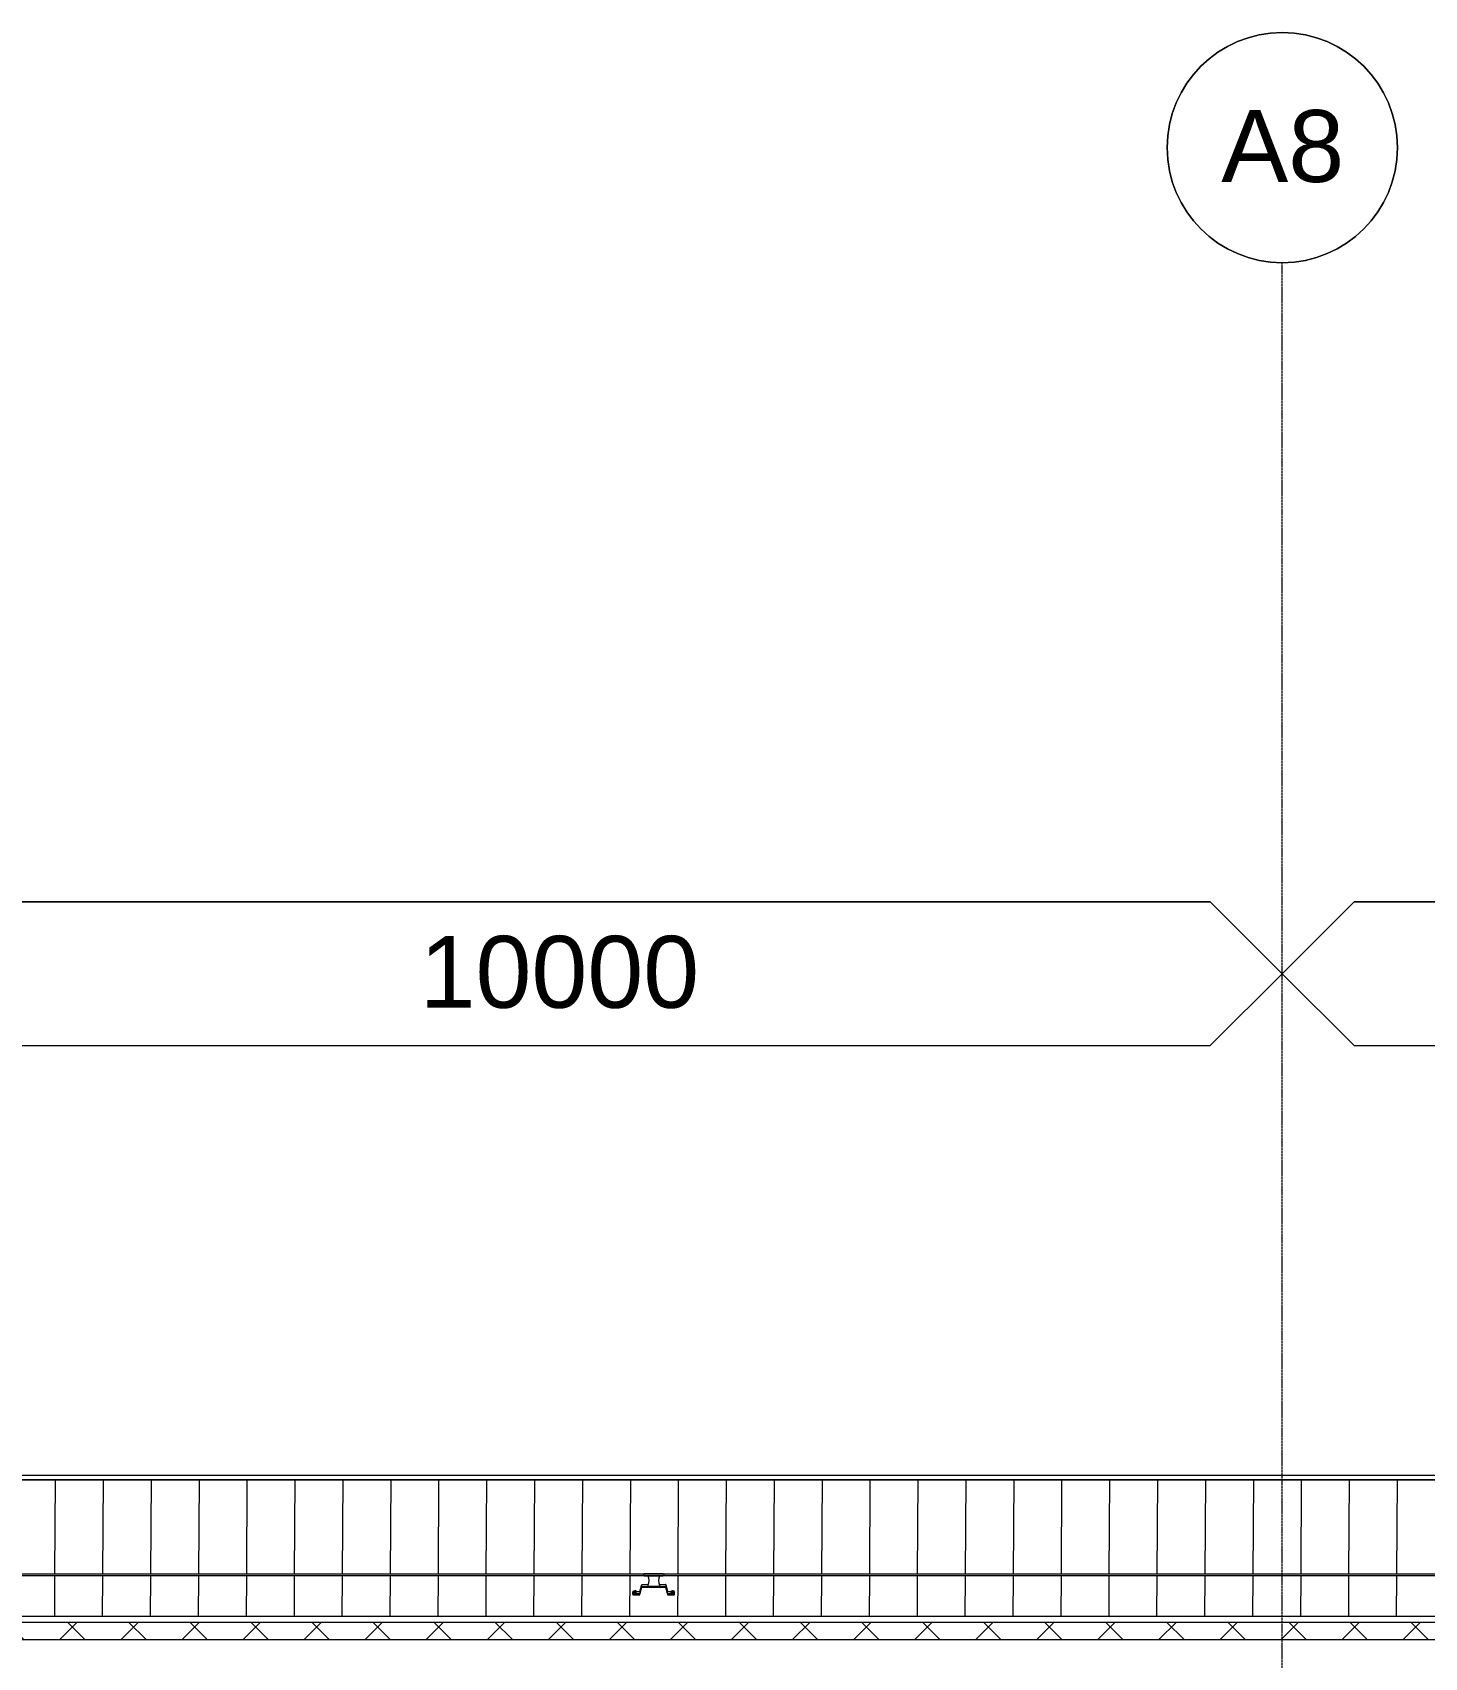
# Model space of a CAD drawing. Header units: millimetres. Extents: x 900982 to 1200730, y -305 to 27743.
# Drawn here: x 942040 to 951712, y 16446 to 27743 of the extents above; entities that cross this region are included whole.
import ezdxf

# ---------------------------------------------------------------- set-up
doc = ezdxf.new("R2010")
doc.units = ezdxf.units.MM
doc.linetypes.add('Grid Line', pattern=[21, 12, -3, 3, -3])
for name, color, linetype, lineweight in [('A-ANNO-NOTE', 131, 'Continuous', 5), ('A-DETL-GENF', 92, 'Continuous', 5), ('A-ROOF', 132, 'Continuous', 5), ('A-ROOF-PATT', 132, 'Continuous', 15), ('Q-SPCQ', 91, 'Continuous', 5), ('S-GRID', 1, 'Continuous', 5), ('S-GRID-IDEN', 1, 'Continuous', 5)]:
    doc.layers.add(name, color=color, linetype=linetype, lineweight=lineweight)
doc.styles.add('Arial', font='arial.ttf', dxfattribs={"height": 500})

# ---------------------------------------------------------------- blocks, each defined once
blk = doc.blocks.new('Static Line_Sayfa_Metal Deck_Pan Mount - Up to 15 _ pitch - Max 2 Users-1845519-SECTION - GRIDS 2A')
at = {"layer": 'Q-SPCQ'}
for p, q in [((1010152, 17025), (917358, 17025)), ((917358, 17017), (1010152, 17017)), ((946260, 16906), (946273, 16954)), ((946273, 16950), (946273, 16946)), ((946274, 16955), (946318, 16955)), ((946291, 17027), (946286, 17026)), ((946286, 17016), (946291, 17015)), ((946420, 17027), (946293, 17027)), ((946293, 17014), (946420, 17014)), ((946316, 17015), (946316, 17016)), ((946316, 17013), (946316, 17015)), ((946396, 17015), (946316, 17015)), ((946316, 17014), (946316, 17013)), ((946316, 16950), (946316, 16952)), ((946316, 16952), (946316, 16952)), ((946316, 16952), (946316, 16950)), ((946395, 16955), (946439, 16955)), ((946396, 17016), (946396, 17015)), ((946396, 17015), (946396, 17013)), ((946396, 17013), (946396, 17014)), ((946396, 16950), (946396, 16952)), ((946396, 16952), (946396, 16952)), ((946396, 16952), (946396, 16950)), ((946426, 17026), (946422, 17027)), ((946422, 17015), (946426, 17016)), ((946440, 16946), (946439, 16950)), ((946440, 16954), (946453, 16906)), ((946211, 16889), (946211, 16904)), ((946211, 16889), (946211, 16887)), ((946211, 16886), (946211, 16889)), ((946261, 16886), (946211, 16886)), ((946211, 16886), (946211, 16883)), ((946211, 16883), (946261, 16883)), ((946217, 16905), (946217, 16904)), ((946217, 16901), (946217, 16900)), ((946222, 16898), (946217, 16897)), ((946217, 16894), (946217, 16893)), ((946217, 16890), (946217, 16889)), ((946259, 16888), (946221, 16888)), ((946221, 16886), (946261, 16886)), ((946226, 16902), (946222, 16902)), ((946222, 16902), (946222, 16902)), ((946222, 16902), (946226, 16901)), ((946222, 16902), (946222, 16897)), ((946222, 16902), (946222, 16898)), ((946222, 16897), (946226, 16897)), ((946226, 16896), (946222, 16896)), ((946226, 16905), (946232, 16905)), ((946226, 16901), (946231, 16902)), ((946231, 16902), (946226, 16902)), ((946226, 16902), (946226, 16898)), ((946226, 16897), (946226, 16901)), ((946226, 16897), (946231, 16897)), ((946231, 16896), (946226, 16896)), ((946231, 16902), (946231, 16902)), ((946231, 16902), (946231, 16898)), ((946231, 16902), (946231, 16897)), ((946236, 16897), (946231, 16898)), ((946234, 16905), (946259, 16905)), ((946235, 16904), (946235, 16905)), ((946235, 16900), (946235, 16901)), ((946235, 16893), (946235, 16894)), ((946235, 16889), (946235, 16890)), ((946272, 16937), (946260, 16888)), ((946261, 16886), (946274, 16935)), ((946261, 16883), (946261, 16886)), ((946439, 16938), (946273, 16938)), ((946275, 16936), (946438, 16936)), ((946316, 16943), (946396, 16943)), ((946439, 16935), (946451, 16886)), ((946453, 16888), (946440, 16937)), ((946451, 16886), (946451, 16883)), ((946501, 16886), (946451, 16886)), ((946451, 16883), (946501, 16883)), ((946452, 16886), (946491, 16886)), ((946454, 16905), (946479, 16905)), ((946491, 16888), (946454, 16888)), ((946477, 16905), (946477, 16904)), ((946477, 16901), (946477, 16900)), ((946482, 16898), (946477, 16897)), ((946477, 16894), (946477, 16893)), ((946477, 16890), (946477, 16889)), ((946480, 16905), (946486, 16905)), ((946486, 16902), (946482, 16902)), ((946482, 16902), (946482, 16902)), ((946482, 16902), (946486, 16901)), ((946482, 16902), (946482, 16897)), ((946482, 16902), (946482, 16898)), ((946486, 16897), (946482, 16897)), ((946486, 16901), (946491, 16902)), ((946491, 16902), (946486, 16902)), ((946486, 16902), (946486, 16898)), ((946486, 16897), (946486, 16901)), ((946491, 16897), (946486, 16897)), ((946486, 16896), (946491, 16896)), ((946491, 16902), (946491, 16902)), ((946491, 16902), (946491, 16898)), ((946491, 16902), (946491, 16897)), ((946496, 16897), (946491, 16898)), ((946495, 16904), (946495, 16905)), ((946495, 16900), (946495, 16901)), ((946495, 16893), (946495, 16894)), ((946495, 16889), (946495, 16890)), ((946501, 16889), (946501, 16904)), ((946501, 16903), (946501, 16900)), ((946501, 16886), (946501, 16889)), ((946501, 16883), (946501, 16886))]:
    blk.add_line(p, q, dxfattribs=at)
at = {"layer": 'Q-SPCQ', "flags": 128}
for points in [[(946291, 17027), (946291, 17027), (946291, 17027), (946292, 17027), (946292, 17027), (946293, 17027), (946293, 17027)], [(946293, 17014), (946293, 17014), (946292, 17014), (946292, 17015), (946291, 17015), (946291, 17015), (946291, 17015)], [(946420, 17027), (946420, 17027), (946421, 17027), (946421, 17027), (946421, 17027), (946422, 17027), (946422, 17027)], [(946422, 17015), (946422, 17015), (946421, 17015), (946421, 17015), (946420, 17014), (946420, 17014), (946420, 17014)], [(946217, 16905), (946218, 16907), (946218, 16908), (946219, 16908), (946220, 16909), (946220, 16909), (946220, 16909), (946220, 16909), (946221, 16909), (946221, 16909), (946221, 16909), (946221, 16909), (946221, 16909), (946221, 16909), (946222, 16909), (946222, 16909), (946222, 16909), (946222, 16909), (946222, 16909), (946222, 16909), (946223, 16910), (946223, 16910), (946223, 16910), (946223, 16910), (946223, 16910), (946223, 16910), (946224, 16910), (946224, 16910), (946224, 16910), (946224, 16910), (946224, 16910), (946225, 16910), (946225, 16910), (946225, 16910), (946225, 16910), (946225, 16910), (946226, 16910), (946226, 16910), (946226, 16910), (946226, 16910), (946226, 16910)], [(946217, 16901), (946218, 16903), (946218, 16904), (946219, 16905), (946220, 16905), (946220, 16905), (946220, 16905), (946220, 16905), (946221, 16905), (946221, 16905), (946221, 16905), (946221, 16905), (946221, 16905), (946221, 16905), (946222, 16905), (946222, 16905), (946222, 16905), (946222, 16905), (946222, 16905), (946222, 16906), (946223, 16906), (946223, 16906), (946223, 16906), (946223, 16906), (946223, 16906), (946223, 16906), (946224, 16906), (946224, 16906), (946224, 16906), (946224, 16906), (946224, 16906), (946225, 16906), (946225, 16906), (946225, 16906), (946225, 16906), (946225, 16906), (946226, 16906), (946226, 16906), (946226, 16906), (946226, 16906), (946226, 16906)], [(946217, 16894), (946218, 16896), (946218, 16897), (946219, 16898), (946220, 16898), (946220, 16898), (946220, 16898), (946220, 16898), (946221, 16898), (946221, 16898), (946221, 16898), (946221, 16898), (946221, 16898), (946221, 16898), (946222, 16898), (946222, 16898), (946222, 16898), (946222, 16898), (946222, 16899), (946222, 16899), (946223, 16899), (946223, 16899), (946223, 16899), (946223, 16899), (946223, 16899), (946223, 16899), (946224, 16899), (946224, 16899), (946224, 16899), (946224, 16899), (946224, 16899), (946225, 16899), (946225, 16899), (946225, 16899), (946225, 16899), (946225, 16899), (946226, 16899), (946226, 16899), (946226, 16899), (946226, 16899), (946226, 16899)], [(946217, 16890), (946218, 16892), (946218, 16893), (946219, 16894), (946219, 16894), (946220, 16894), (946220, 16894), (946220, 16894), (946221, 16894), (946221, 16894), (946221, 16894), (946221, 16894), (946221, 16894), (946221, 16894), (946222, 16894), (946222, 16894), (946222, 16894), (946222, 16895), (946222, 16895), (946222, 16895), (946222, 16895), (946223, 16895), (946223, 16895), (946223, 16895), (946223, 16895), (946223, 16895), (946224, 16895), (946224, 16895), (946224, 16895), (946224, 16895), (946224, 16895), (946225, 16895), (946225, 16895), (946225, 16895), (946225, 16895), (946225, 16895), (946226, 16895), (946226, 16895), (946226, 16895), (946226, 16895), (946226, 16895)], [(946235, 16905), (946235, 16907), (946234, 16908), (946234, 16908), (946233, 16909), (946233, 16909), (946233, 16909), (946232, 16909), (946232, 16909), (946232, 16909), (946232, 16909), (946232, 16909), (946231, 16909), (946231, 16909), (946231, 16909), (946231, 16909), (946231, 16909), (946231, 16909), (946231, 16909), (946230, 16909), (946230, 16910), (946230, 16910), (946230, 16910), (946230, 16910), (946230, 16910), (946229, 16910), (946229, 16910), (946229, 16910), (946229, 16910), (946229, 16910), (946228, 16910), (946228, 16910), (946228, 16910), (946228, 16910), (946228, 16910), (946227, 16910), (946227, 16910), (946227, 16910), (946227, 16910), (946226, 16910), (946226, 16910)], [(946235, 16901), (946235, 16903), (946234, 16904), (946234, 16905), (946233, 16905), (946233, 16905), (946233, 16905), (946232, 16905), (946232, 16905), (946232, 16905), (946232, 16905), (946232, 16905), (946231, 16905), (946231, 16905), (946231, 16905), (946231, 16905), (946231, 16905), (946231, 16905), (946231, 16905), (946230, 16906), (946230, 16906), (946230, 16906), (946230, 16906), (946230, 16906), (946229, 16906), (946229, 16906), (946229, 16906), (946229, 16906), (946229, 16906), (946229, 16906), (946228, 16906), (946228, 16906), (946228, 16906), (946228, 16906), (946228, 16906), (946227, 16906), (946227, 16906), (946227, 16906), (946227, 16906), (946226, 16906), (946226, 16906)], [(946235, 16894), (946235, 16896), (946234, 16897), (946234, 16898), (946233, 16898), (946233, 16898), (946233, 16898), (946232, 16898), (946232, 16898), (946232, 16898), (946232, 16898), (946232, 16898), (946231, 16898), (946231, 16898), (946231, 16898), (946231, 16898), (946231, 16898), (946231, 16898), (946230, 16899), (946230, 16899), (946230, 16899), (946230, 16899), (946230, 16899), (946230, 16899), (946229, 16899), (946229, 16899), (946229, 16899), (946229, 16899), (946229, 16899), (946228, 16899), (946228, 16899), (946228, 16899), (946228, 16899), (946228, 16899), (946227, 16899), (946227, 16899), (946227, 16899), (946227, 16899), (946227, 16899), (946226, 16899), (946226, 16899)], [(946235, 16890), (946235, 16892), (946234, 16893), (946234, 16894), (946233, 16894), (946233, 16894), (946233, 16894), (946232, 16894), (946232, 16894), (946232, 16894), (946232, 16894), (946232, 16894), (946231, 16894), (946231, 16894), (946231, 16894), (946231, 16894), (946231, 16894), (946231, 16895), (946230, 16895), (946230, 16895), (946230, 16895), (946230, 16895), (946230, 16895), (946230, 16895), (946229, 16895), (946229, 16895), (946229, 16895), (946229, 16895), (946229, 16895), (946228, 16895), (946228, 16895), (946228, 16895), (946228, 16895), (946228, 16895), (946227, 16895), (946227, 16895), (946227, 16895), (946227, 16895), (946227, 16895), (946226, 16895), (946226, 16895)], [(946477, 16905), (946478, 16907), (946478, 16908), (946479, 16908), (946480, 16909), (946480, 16909), (946480, 16909), (946480, 16909), (946481, 16909), (946481, 16909), (946481, 16909), (946481, 16909), (946481, 16909), (946481, 16909), (946482, 16909), (946482, 16909), (946482, 16909), (946482, 16909), (946482, 16909), (946482, 16909), (946483, 16910), (946483, 16910), (946483, 16910), (946483, 16910), (946483, 16910), (946483, 16910), (946484, 16910), (946484, 16910), (946484, 16910), (946484, 16910), (946484, 16910), (946485, 16910), (946485, 16910), (946485, 16910), (946485, 16910), (946485, 16910), (946486, 16910), (946486, 16910), (946486, 16910), (946486, 16910), (946486, 16910)], [(946477, 16901), (946478, 16903), (946478, 16904), (946479, 16905), (946480, 16905), (946480, 16905), (946480, 16905), (946480, 16905), (946481, 16905), (946481, 16905), (946481, 16905), (946481, 16905), (946481, 16905), (946481, 16905), (946482, 16905), (946482, 16905), (946482, 16905), (946482, 16905), (946482, 16905), (946482, 16906), (946483, 16906), (946483, 16906), (946483, 16906), (946483, 16906), (946483, 16906), (946483, 16906), (946484, 16906), (946484, 16906), (946484, 16906), (946484, 16906), (946484, 16906), (946485, 16906), (946485, 16906), (946485, 16906), (946485, 16906), (946485, 16906), (946486, 16906), (946486, 16906), (946486, 16906), (946486, 16906), (946486, 16906)], [(946477, 16894), (946478, 16896), (946478, 16897), (946479, 16898), (946480, 16898), (946480, 16898), (946480, 16898), (946480, 16898), (946481, 16898), (946481, 16898), (946481, 16898), (946481, 16898), (946481, 16898), (946481, 16898), (946482, 16898), (946482, 16898), (946482, 16898), (946482, 16898), (946482, 16899), (946482, 16899), (946483, 16899), (946483, 16899), (946483, 16899), (946483, 16899), (946483, 16899), (946483, 16899), (946484, 16899), (946484, 16899), (946484, 16899), (946484, 16899), (946484, 16899), (946485, 16899), (946485, 16899), (946485, 16899), (946485, 16899), (946485, 16899), (946486, 16899), (946486, 16899), (946486, 16899), (946486, 16899), (946486, 16899)], [(946477, 16890), (946478, 16892), (946478, 16893), (946479, 16894), (946479, 16894), (946480, 16894), (946480, 16894), (946480, 16894), (946481, 16894), (946481, 16894), (946481, 16894), (946481, 16894), (946481, 16894), (946481, 16894), (946482, 16894), (946482, 16894), (946482, 16894), (946482, 16895), (946482, 16895), (946482, 16895), (946482, 16895), (946483, 16895), (946483, 16895), (946483, 16895), (946483, 16895), (946483, 16895), (946484, 16895), (946484, 16895), (946484, 16895), (946484, 16895), (946484, 16895), (946485, 16895), (946485, 16895), (946485, 16895), (946485, 16895), (946485, 16895), (946486, 16895), (946486, 16895), (946486, 16895), (946486, 16895), (946486, 16895)], [(946495, 16905), (946495, 16907), (946494, 16908), (946494, 16908), (946493, 16909), (946493, 16909), (946493, 16909), (946492, 16909), (946492, 16909), (946492, 16909), (946492, 16909), (946492, 16909), (946491, 16909), (946491, 16909), (946491, 16909), (946491, 16909), (946491, 16909), (946491, 16909), (946491, 16909), (946490, 16909), (946490, 16910), (946490, 16910), (946490, 16910), (946490, 16910), (946490, 16910), (946489, 16910), (946489, 16910), (946489, 16910), (946489, 16910), (946489, 16910), (946488, 16910), (946488, 16910), (946488, 16910), (946488, 16910), (946488, 16910), (946487, 16910), (946487, 16910), (946487, 16910), (946487, 16910), (946486, 16910), (946486, 16910)], [(946495, 16901), (946495, 16903), (946494, 16904), (946494, 16905), (946493, 16905), (946493, 16905), (946493, 16905), (946492, 16905), (946492, 16905), (946492, 16905), (946492, 16905), (946492, 16905), (946491, 16905), (946491, 16905), (946491, 16905), (946491, 16905), (946491, 16905), (946491, 16905), (946491, 16905), (946490, 16906), (946490, 16906), (946490, 16906), (946490, 16906), (946490, 16906), (946489, 16906), (946489, 16906), (946489, 16906), (946489, 16906), (946489, 16906), (946489, 16906), (946488, 16906), (946488, 16906), (946488, 16906), (946488, 16906), (946488, 16906), (946487, 16906), (946487, 16906), (946487, 16906), (946487, 16906), (946486, 16906), (946486, 16906)], [(946495, 16894), (946495, 16896), (946494, 16897), (946494, 16898), (946493, 16898), (946493, 16898), (946493, 16898), (946492, 16898), (946492, 16898), (946492, 16898), (946492, 16898), (946492, 16898), (946491, 16898), (946491, 16898), (946491, 16898), (946491, 16898), (946491, 16898), (946491, 16898), (946490, 16899), (946490, 16899), (946490, 16899), (946490, 16899), (946490, 16899), (946490, 16899), (946489, 16899), (946489, 16899), (946489, 16899), (946489, 16899), (946489, 16899), (946488, 16899), (946488, 16899), (946488, 16899), (946488, 16899), (946488, 16899), (946487, 16899), (946487, 16899), (946487, 16899), (946487, 16899), (946487, 16899), (946486, 16899), (946486, 16899)], [(946495, 16890), (946495, 16892), (946494, 16893), (946494, 16894), (946493, 16894), (946493, 16894), (946493, 16894), (946492, 16894), (946492, 16894), (946492, 16894), (946492, 16894), (946492, 16894), (946491, 16894), (946491, 16894), (946491, 16894), (946491, 16894), (946491, 16894), (946491, 16895), (946490, 16895), (946490, 16895), (946490, 16895), (946490, 16895), (946490, 16895), (946490, 16895), (946489, 16895), (946489, 16895), (946489, 16895), (946489, 16895), (946489, 16895), (946488, 16895), (946488, 16895), (946488, 16895), (946488, 16895), (946488, 16895), (946487, 16895), (946487, 16895), (946487, 16895), (946487, 16895), (946487, 16895), (946486, 16895), (946486, 16895)]]:
    blk.add_lwpolyline(points, dxfattribs=at)
at = {"layer": 'Q-SPCQ'}
for centre, major_axis, ratio, start_param, end_param in [((946274, 16954), (-1, 0.006), 0.996195, 4.938506, 6.03737), ((946286, 17021), (0, 5.22), 0.000553, 0.087266, 1.102665), ((946286, 17021), (0, 5.22), 0.000553, 1.238237, 2.040821), ((946286, 17021), (0, 5.22), 0.000553, 2.181662, 3.141462), ((946286, 17021), (0, 5.22), 0.000553, 3.141593, 3.228859), ((946254, 16983), (-70, 0.4), 0.996195, 3.429686, 3.60672), ((946254, 16982), (-70, 0.4), 0.996195, 2.689154, 3.60672), ((946254, 16983), (-70, 0.4), 0.996195, 2.689154, 2.918546), ((946316, 16950), (0, 7), 0.000553, 1.658063, 3.228859), ((946459, 16982), (-70, 0.4), 0.996195, 5.830747, 6.748313), ((946459, 16983), (-70, 0.4), 0.996195, 0.235736, 0.465127), ((946459, 16983), (-70, 0.4), 0.996195, 5.830747, 6.009742), ((946396, 16950), (0, 7), 0.000553, 1.658063, 3.228859), ((946426, 17021), (0, 5.22), 0.000553, 0.087266, 1.10313), ((946426, 17021), (0, 5.22), 0.000553, 1.238237, 2.040821), ((946426, 17021), (0, 5.22), 0.000553, 2.181662, 3.141593), ((946426, 17021), (0, 5.22), 0.000553, 3.141723, 3.228859), ((946439, 16954), (-1, 0.006), 0.996195, 3.400097, 4.718734), ((946221, 16904), (10, 0), 0.087156, 2.09384, 3.141038), ((946221, 16889), (10, 0), 0.087156, 3.141593, 4.711834), ((946221, 16887), (10, 0), 0.087156, 3.141593, 4.711834), ((946226, 16896), (11, 0), 0.087156, 1.570241, 3.664636), ((946226, 16904), (9, 0), 0.087156, 1.915454, 3.664636), ((946226, 16900), (9, 0), 0.087156, 1.915454, 4.711834), ((946226, 16893), (9, 0), 0.087156, 1.570241, 3.664636), ((946226, 16889), (9, 0), 0.087156, 1.915454, 4.711834), ((946226, 16904), (9, 0), 0.087156, 5.759031, 7.853427), ((946226, 16904), (9, 0), 0.087156, 4.711834, 5.576632), ((946226, 16900), (9, 0), 0.087156, 4.711834, 7.853427), ((946226, 16896), (11, 0), 0.087156, 5.759031, 7.853427), ((946226, 16893), (9, 0), 0.087156, 5.759031, 7.853427), ((946226, 16889), (9, 0), 0.087156, 4.711834, 7.509336), ((946259, 16906), (-1, 0.006), 0.996195, 1.577141, 2.895778), ((946259, 16889), (-1, 0.006), 0.996195, 1.577141, 2.895778), ((946261, 16887), (-1, 0.006), 0.996195, 1.577141, 2.895778), ((946273, 16937), (-1, 0.006), 0.996195, 4.718734, 6.03737), ((946275, 16935), (-1, 0.006), 0.996195, 4.718734, 6.03737), ((946438, 16935), (-1, 0.006), 0.996195, 3.400097, 4.718734), ((946439, 16937), (-1, 0.006), 0.996195, 3.400097, 4.498961), ((946452, 16887), (-1, 0.006), 0.996195, 0.258504, 1.577141), ((946454, 16906), (-1, 0.006), 0.996195, 0.258504, 1.577141), ((946454, 16889), (-1, 0.006), 0.996195, 0.258504, 1.577141), ((946486, 16896), (11, 0), 0.087156, 1.570241, 3.664636), ((946486, 16904), (9, 0), 0.087156, 1.571576, 3.664636), ((946486, 16900), (9, 0), 0.087156, 1.570241, 4.711834), ((946486, 16893), (9, 0), 0.087156, 1.915454, 3.664636), ((946486, 16889), (9, 0), 0.087156, 1.915454, 4.711834), ((946486, 16904), (9, 0), 0.087156, 3.838502, 4.711834), ((946486, 16904), (9, 0), 0.087156, 4.711834, 5.576632), ((946486, 16900), (9, 0), 0.087156, 4.711834, 7.853427), ((946486, 16896), (11, 0), 0.087156, 5.759031, 7.853427), ((946486, 16893), (9, 0), 0.087156, 5.759031, 7.853427), ((946486, 16893), (9, 0), 0.087156, 4.711834, 5.576632), ((946486, 16889), (9, 0), 0.087156, 4.711834, 7.853427), ((946486, 16904), (9, 0), 0.087156, 5.759031, 7.509336), ((946491, 16889), (10, 0), 0.087156, 4.711834, 6.28263), ((946491, 16887), (10, 0), 0.087156, 4.711834, 6.28263), ((946491, 16904), (10, 0), 0.087156, 0, 1.046642)]:
    blk.add_ellipse(centre, major_axis=major_axis, ratio=ratio, start_param=start_param, end_param=end_param, dxfattribs=at)
for points in [[(946222, 16898), (946222, 16898), (946222, 16897), (946222, 16897), (946222, 16897)], [(946226, 16898), (946226, 16898), (946224, 16898), (946222, 16898), (946222, 16898)], [(946222, 16897), (946222, 16897), (946224, 16897), (946226, 16897), (946226, 16897)], [(946231, 16898), (946230, 16898), (946229, 16898), (946227, 16898), (946226, 16898)], [(946226, 16897), (946227, 16897), (946229, 16897), (946230, 16897), (946231, 16897)], [(946231, 16897), (946231, 16897), (946231, 16897), (946231, 16898), (946231, 16898)], [(946482, 16897), (946482, 16897), (946482, 16897), (946482, 16898), (946482, 16898)], [(946482, 16898), (946482, 16898), (946484, 16898), (946486, 16898), (946486, 16898)], [(946486, 16897), (946486, 16897), (946484, 16897), (946482, 16897), (946482, 16897)], [(946486, 16898), (946487, 16898), (946489, 16898), (946490, 16898), (946491, 16898)], [(946491, 16897), (946490, 16897), (946489, 16897), (946487, 16897), (946486, 16897)], [(946491, 16898), (946491, 16898), (946491, 16897), (946491, 16897), (946491, 16897)]]:
    blk.add_open_spline(points, degree=3, dxfattribs=at)
blk = doc.blocks.new('Ridge Capping - Ridge Capping-1882401-SECTION - GRIDS 2A')
at = {"layer": 'A-ROOF'}
for p, q in [((910524, 17685), (1021761, 17685)), ((910524, 17681), (1021761, 17681)), ((1021761, 17711), (910525, 17711))]:
    blk.add_line(p, q, dxfattribs=at)
blk = doc.blocks.new('Dimension - Grids _2D_ - 1-200-1905052-SECTION - GRIDS 2A')
at = {"layer": 'A-DETL-GENF'}
for p, q in [((961224, 21700), (960724, 21200)), ((960724, 21200), (961224, 21700)), ((970224, 21700), (961224, 21700)), ((961224, 21700), (970224, 21700)), ((970724, 21200), (970224, 21700)), ((970724, 21200), (970224, 21700)), ((960724, 21200), (961224, 20700)), ((960724, 21200), (961224, 20700)), ((970224, 20700), (970724, 21200)), ((970724, 21200), (970224, 20700)), ((961224, 20700), (970224, 20700)), ((961224, 20700), (970224, 20700))]:
    blk.add_line(p, q, dxfattribs=at)
blk = doc.blocks.new('Grid - A1-203820-SECTION - GRIDS 2A')
at = {"layer": 'S-GRID-IDEN'}
blk.add_circle((1012324, 26943), 800, dxfattribs=at)
for start, end in [(0, 180), (180, 360)]:
    blk.add_arc((1012324, 26943), 800, start, end, dxfattribs=at)

msp = doc.modelspace()

# ---------------------------------------------------------------- hatches: boundary and pattern name
at = {"layer": 'A-ROOF-PATT', "lineweight": 5}
h = msp.add_hatch(dxfattribs=at)
h.set_pattern_fill('FP_3', color=256, style=0, pattern_type=2)
h.set_pattern_definition([(89.638, (-19.27, 413459.42), (-332.99965, -0.00109), [])])
h.paths.add_polyline_path([(1013396, 17007), (1013396, 17008), (1013387, 17008)])
h.paths.add_polyline_path([(1013259, 17008), (1013259, 17007), (1013256, 17008)])
h.paths.add_polyline_path([(914851, 17009), (914851, 17010), (914842, 17010)])
h.paths.add_polyline_path([(914714, 17010), (914714, 17008), (914710, 17009)])
h.paths.add_polyline_path([(913943, 17006), (913943, 17007), (913933, 17007)])
h.paths.add_polyline_path([(911612, 17018), (911608, 17009), (911607, 17019), (911610, 17019)])
h.paths.add_polyline_path([(911616, 17017), (911610, 17009), (911613, 17018)])
h.paths.add_polyline_path([(911619, 17014), (911614, 17012), (911616, 17017)])
h.paths.add_polyline_path([(913562, 17011), (913562, 17012), (913565, 17011)])
h.paths.add_polyline_path([(915662, 17018), (915662, 17019), (915667, 17019)])
h.paths.add_polyline_path([(916201, 17020), (916211, 17021), (916206, 17020)])
h.paths.add_polyline_path([(916649, 17022), (916649, 17023), (916653, 17022)])
h.paths.add_polyline_path([(1012107, 17017), (1012107, 17018), (1012108, 17017)])
h.paths.add_polyline_path([(1014207, 17010), (1014207, 17012), (1014211, 17011)])
h.paths.add_polyline_path([(1014746, 17009), (1014756, 17010), (1014750, 17009)])
h.paths.add_polyline_path([(1015891, 17014), (1015900, 17005), (1015898, 17003), (1015903, 17001), (1015900, 16998), (1015898, 16997), (1015903, 16994), (1015909, 16997), (1015911, 17002), (1015910, 17016), (1015905, 17009), (1015903, 17009), (1015902, 17009), (1015899, 17009), (1015898, 17007), (1015894, 17011)])
h.paths.add_polyline_path([(1016227, 16735), (1016227, 16879), (1016097, 16879), (1016097, 16882), (1015965, 16882), (1015965, 16879), (1015937, 16879), (1015937, 16882), (1015805, 16882), (1015805, 16879), (1015675, 16879), (1015675, 16953), (1015886, 16954), (1015885, 16999), (1015821, 16999), (1015631, 16999), (1015404, 17000), (1015373, 17000), (1014892, 17002), (1014802, 17002), (1013949, 17006), (1013881, 17005), (1013836, 17005), (1013289, 17007), (1013288, 17008), (1013227, 17007), (1013140, 17008), (1013079, 17007), (1010221, 17017), (1010221, 17016), (1010191, 17014), (1010186, 16998), (1010184, 16982), (1010186, 16967), (1010191, 16955), (1010234, 16955), (1010233, 16936), (1010068, 16938), (1010069, 16955), (1010113, 16955), (1010117, 16967), (1010119, 16982), (1010117, 16998), (1010111, 17014), (1010081, 17016), (1010081, 17017), (1004415, 17016), (1004415, 17014), (1004392, 17014), (1004386, 16998), (1004385, 16982), (1004386, 16967), (1004392, 16955), (1004435, 16955), (1004433, 16936), (1004269, 16938), (1004269, 16955), (1004314, 16955), (1004317, 16967), (1004319, 16982), (1004317, 16998), (1004312, 17014), (1004282, 17016), (1004282, 17017), (998616, 17016), (998616, 17014), (998592, 17014), (998587, 16998), (998585, 16982), (998587, 16967), (998592, 16955), (998635, 16955), (998634, 16936), (998469, 16938), (998469, 16955), (998514, 16955), (998518, 16967), (998520, 16982), (998518, 16998), (998512, 17014), (998482, 17016), (998482, 17017), (992816, 17016), (992816, 17014), (992793, 17014), (992787, 16998), (992786, 16982), (992787, 16967), (992793, 16955), (992836, 16955), (992834, 16936), (992670, 16938), (992670, 16955), (992714, 16955), (992718, 16967), (992720, 16982), (992718, 16998), (992713, 17014), (992683, 17016), (992683, 17017), (987017, 17016), (987017, 17014), (986993, 17014), (986988, 16998), (986986, 16982), (986988, 16967), (986993, 16955), (987036, 16955), (987035, 16936), (986870, 16938), (986870, 16955), (986915, 16955), (986919, 16967), (986920, 16982), (986916, 17005), (986913, 17014), (986883, 17016), (986883, 17017), (981217, 17016), (981217, 17014), (981194, 17014), (981188, 16998), (981186, 16982), (981188, 16967), (981194, 16955), (981237, 16955), (981235, 16936), (981071, 16938), (981071, 16955), (981115, 16955), (981119, 16967), (981121, 16982), (981119, 16998), (981114, 17014), (981084, 17016), (981084, 17017), (975417, 17016), (975417, 17014), (975394, 17014), (975389, 16998), (975387, 16982), (975389, 16967), (975394, 16955), (975437, 16955), (975435, 16936), (975271, 16938), (975271, 16955), (975316, 16955), (975319, 16967), (975321, 16982), (975319, 16998), (975314, 17014), (975284, 17016), (975284, 17017), (969618, 17016), (969618, 17014), (969595, 17014), (969589, 16998), (969587, 16982), (969589, 16967), (969595, 16955), (969638, 16955), (969636, 16936), (969472, 16938), (969472, 16955), (969516, 16955), (969520, 16967), (969522, 16982), (969520, 16998), (969515, 17014), (969485, 17016), (969485, 17017), (963818, 17016), (963817, 17014), (963795, 17014), (963790, 16998), (963788, 16982), (963790, 16967), (963795, 16955), (963838, 16955), (963836, 16936), (963672, 16938), (963672, 16955), (963717, 16955), (963720, 16967), (963722, 16982), (963720, 16998), (963715, 17014), (963685, 17016), (963685, 17017), (958019, 17016), (958019, 17014), (957995, 17014), (957990, 16998), (957988, 16982), (957990, 16967), (957995, 16955), (958038, 16955), (958037, 16936), (957873, 16938), (957873, 16955), (957917, 16955), (957921, 16967), (957923, 16982), (957921, 16998), (957915, 17014), (957885, 17016), (957885, 17017), (952219, 17016), (952219, 17014), (952196, 17014), (952190, 16998), (952189, 16982), (952190, 16967), (952196, 16955), (952239, 16955), (952237, 16936), (952073, 16938), (952073, 16955), (952118, 16955), (952121, 16967), (952123, 16982), (952121, 16998), (952116, 17014), (952086, 17016), (952086, 17017), (946420, 17016), (946420, 17014), (946396, 17014), (946391, 16998), (946389, 16982), (946391, 16967), (946396, 16955), (946439, 16955), (946438, 16936), (946273, 16938), (946274, 16955), (946318, 16955), (946322, 16967), (946324, 16982), (946322, 16998), (946316, 17014), (946286, 17016), (946286, 17017), (940620, 17016), (940620, 17014), (940597, 17014), (940590, 16987), (940590, 16977), (940591, 16967), (940597, 16955), (940640, 16955), (940638, 16936), (940474, 16938), (940474, 16955), (940518, 16955), (940522, 16967), (940524, 16982), (940522, 16998), (940517, 17014), (940487, 17016), (940487, 17017), (934821, 17016), (934821, 17014), (934797, 17014), (934792, 16998), (934790, 16982), (934792, 16967), (934797, 16955), (934840, 16955), (934839, 16936), (934674, 16938), (934674, 16955), (934720, 16957), (934723, 16967), (934724, 16982), (934720, 17007), (934717, 17014), (934687, 17016), (934687, 17017), (929021, 17016), (929021, 17014), (928998, 17014), (928992, 16998), (928990, 16982), (928992, 16967), (928998, 16955), (929041, 16955), (929039, 16936), (928875, 16938), (928875, 16955), (928919, 16955), (928923, 16967), (928925, 16982), (928923, 16998), (928918, 17014), (928888, 17016), (928888, 17017), (923222, 17016), (923222, 17014), (923198, 17014), (923193, 16998), (923191, 16982), (923193, 16967), (923198, 16955), (923241, 16955), (923239, 16936), (923075, 16938), (923075, 16955), (923120, 16955), (923124, 16967), (923125, 16982), (923124, 16998), (923118, 17014), (923088, 17016), (923088, 17017), (917422, 17016), (917422, 17014), (917399, 17014), (917393, 16998), (917391, 16982), (917393, 16967), (917399, 16955), (917442, 16955), (917440, 16936), (917276, 16938), (917276, 16955), (917320, 16955), (917324, 16967), (917326, 16982), (917324, 16998), (917319, 17014), (917289, 17016), (917289, 17017), (917089, 17016), (916865, 17015), (916842, 17015), (916819, 17016), (916685, 17015), (916662, 17015), (915494, 17011), (913999, 17007), (913988, 17006), (913909, 17006), (913876, 17006), (913205, 17003), (912990, 17004), (912961, 17003), (912550, 17001), (912494, 17001), (912315, 17002), (912309, 17001), (912292, 17001), (912258, 17000), (911624, 16998), (911624, 16953), (911835, 16953), (911835, 16879), (911705, 16879), (911705, 16882), (911573, 16882), (911573, 16879), (911545, 16879), (911545, 16882), (911413, 16882), (911413, 16879), (911283, 16879), (911283, 16953), (911494, 16954), (911494, 16956), (911504, 16972), (911599, 17017), (911601, 16997), (911607, 16994), (911612, 16997), (911619, 17000), (911607, 17003), (911610, 17005), (911614, 17007), (911620, 17012), (911625, 17006), (911651, 17006), (911685, 17006), (911805, 17006), (912021, 17007), (912189, 17008), (916691, 17022), (916740, 17023), (916808, 17023), (916932, 17024), (917295, 17027), (917295, 17027), (917422, 17027), (917422, 17026), (923222, 17027), (923222, 17026), (928894, 17027), (928894, 17027), (929028, 17026), (929028, 17025), (934694, 17027), (934694, 17027), (934821, 17027), (934821, 17026), (940620, 17027), (940620, 17026), (946293, 17027), (946293, 17027), (946426, 17027), (946426, 17025), (952092, 17027), (952092, 17027), (952226, 17027), (952226, 17025), (957892, 17027), (957892, 17027), (958025, 17027), (958025, 17025), (963692, 17027), (963692, 17027), (963825, 17027), (963825, 17025), (969491, 17027), (969491, 17027), (969618, 17027), (969618, 17026), (975417, 17027), (975417, 17026), (987017, 17027), (987017, 17026), (992816, 17027), (992816, 17026), (998489, 17027), (998489, 17027), (998622, 17027), (998622, 17025), (1004288, 17027), (1004288, 17027), (1004422, 17026), (1004422, 17025), (1010088, 17027), (1010088, 17027), (1010215, 17027), (1010215, 17026), (1010241, 17024), (1010350, 17024), (1010566, 17023), (1010734, 17023), (1015095, 17008), (1015130, 17009), (1015887, 17006), (1015891, 17014), (1015900, 17019), (1015909, 17018), (1015912, 17017), (1016009, 16969), (1016016, 16953), (1016227, 16953), (1016227, 16882)])
h.paths.add_polyline_path([(910465, 16730), (1022093, 16735), (1022093, 16753), (1021788, 16758), (1021771, 16753), (1021761, 16753), (1021761, 17681), (910524, 17681), (910524, 17705), (910472, 16833)])
h.paths.add_polyline_path([(1010271, 16883), (1010246, 16883), (1010246, 16888), (1010235, 16937), (1010235, 16954), (1010249, 16905), (1010274, 16905), (1010273, 16908), (1010286, 16908), (1010290, 16907), (1010290, 16905), (1010296, 16902), (1010296, 16883)])
h.paths.add_polyline_path([(1010021, 16906), (1010021, 16905), (1010024, 16906)])
h.paths.add_polyline_path([(1010056, 16883), (1010006, 16883), (1010006, 16904), (1010014, 16905), (1010016, 16908), (1010054, 16904), (1010056, 16911), (1010068, 16954), (1010068, 16929), (1010056, 16886)])
h.paths.add_polyline_path([(992623, 16906), (992623, 16905), (992625, 16906)])
h.paths.add_polyline_path([(992658, 16883), (992608, 16883), (992608, 16904), (992615, 16905), (992615, 16908), (992656, 16904), (992658, 16911), (992669, 16954), (992669, 16929), (992658, 16886)])
h.paths.add_polyline_path([(986823, 16906), (986823, 16905), (986826, 16906)])
h.paths.add_polyline_path([(986858, 16883), (986808, 16883), (986808, 16904), (986815, 16905), (986815, 16908), (986856, 16904), (986858, 16911), (986869, 16954), (986869, 16929), (986858, 16886)])
h.paths.add_polyline_path([(998422, 16906), (998422, 16905), (998425, 16906)])
h.paths.add_polyline_path([(998407, 16883), (998407, 16904), (998415, 16905), (998415, 16908), (998455, 16904), (998457, 16911), (998469, 16954), (998469, 16929), (998457, 16883)])
h.paths.add_polyline_path([(998647, 16883), (998647, 16888), (998636, 16937), (998636, 16954), (998650, 16905), (998675, 16905), (998674, 16908), (998682, 16907), (998690, 16907), (998690, 16905), (998697, 16902), (998697, 16883)])
h.paths.add_polyline_path([(1004447, 16883), (1004446, 16888), (1004436, 16937), (1004436, 16954), (1004449, 16905), (1004474, 16905), (1004474, 16908), (1004482, 16907), (1004490, 16907), (1004490, 16905), (1004497, 16902), (1004497, 16883)])
h.paths.add_polyline_path([(992848, 16883), (992847, 16888), (992837, 16937), (992837, 16954), (992850, 16905), (992875, 16905), (992875, 16908), (992883, 16907), (992891, 16907), (992891, 16905), (992898, 16902), (992898, 16883)])
h.paths.add_polyline_path([(1004222, 16906), (1004222, 16905), (1004224, 16906)])
h.paths.add_polyline_path([(1004207, 16883), (1004207, 16904), (1004214, 16905), (1004214, 16908), (1004255, 16904), (1004257, 16911), (1004268, 16954), (1004268, 16929), (1004257, 16883)])
h.paths.add_polyline_path([(981024, 16906), (981024, 16905), (981026, 16906)])
h.paths.add_polyline_path([(981046, 16883), (981009, 16883), (981009, 16904), (981016, 16905), (981016, 16908), (981056, 16904), (981059, 16911), (981070, 16954), (981070, 16929), (981059, 16883)])
h.paths.add_polyline_path([(969425, 16906), (969425, 16905), (969427, 16906)])
h.paths.add_polyline_path([(969432, 16883), (969410, 16883), (969410, 16904), (969417, 16905), (969417, 16908), (969457, 16904), (969460, 16911), (969471, 16954), (969471, 16929), (969460, 16883)])
h.paths.add_polyline_path([(981299, 16883), (981249, 16883), (981248, 16888), (981237, 16937), (981238, 16954), (981251, 16905), (981276, 16905), (981276, 16908), (981284, 16907), (981292, 16907), (981292, 16905), (981299, 16902), (981299, 16886)])
h.paths.add_polyline_path([(975449, 16883), (975448, 16888), (975438, 16937), (975438, 16954), (975452, 16905), (975476, 16905), (975476, 16908), (975484, 16907), (975492, 16907), (975492, 16905), (975499, 16902), (975499, 16883)])
h.paths.add_polyline_path([(987048, 16883), (987047, 16888), (987037, 16937), (987037, 16954), (987051, 16905), (987075, 16905), (987075, 16908), (987083, 16907), (987091, 16907), (987091, 16905), (987098, 16902), (987098, 16883)])
h.paths.add_polyline_path([(975224, 16906), (975224, 16905), (975226, 16906)])
h.paths.add_polyline_path([(975209, 16883), (975209, 16904), (975216, 16905), (975216, 16908), (975257, 16904), (975259, 16911), (975270, 16954), (975270, 16929), (975259, 16883)])
h.paths.add_polyline_path([(957826, 16906), (957826, 16905), (957828, 16906)])
h.paths.add_polyline_path([(957810, 16883), (957811, 16904), (957818, 16905), (957819, 16908), (957858, 16904), (957861, 16911), (957872, 16954), (957872, 16929), (957860, 16883), (957819, 16883)])
h.paths.add_polyline_path([(963625, 16906), (963625, 16905), (963627, 16906)])
h.paths.add_polyline_path([(963660, 16883), (963610, 16883), (963610, 16904), (963617, 16905), (963617, 16908), (963658, 16904), (963660, 16911), (963671, 16954), (963671, 16929), (963660, 16886)])
h.paths.add_polyline_path([(969700, 16883), (969650, 16883), (969649, 16888), (969638, 16937), (969638, 16954), (969652, 16905), (969677, 16905), (969677, 16908), (969688, 16907), (969693, 16907), (969693, 16905), (969700, 16902), (969700, 16886)])
h.paths.add_polyline_path([(952026, 16906), (952026, 16905), (952028, 16906)])
h.paths.add_polyline_path([(952011, 16883), (952011, 16904), (952018, 16905), (952018, 16908), (952059, 16904), (952061, 16911), (952072, 16954), (952072, 16929), (952061, 16883)])
h.paths.add_polyline_path([(958050, 16883), (958050, 16888), (958039, 16937), (958039, 16954), (958053, 16905), (958078, 16905), (958077, 16908), (958086, 16907), (958094, 16907), (958094, 16905), (958101, 16902), (958100, 16883)])
h.paths.add_polyline_path([(963850, 16883), (963849, 16888), (963839, 16937), (963839, 16954), (963852, 16905), (963877, 16905), (963877, 16908), (963885, 16907), (963893, 16907), (963893, 16905), (963900, 16902), (963900, 16883)])
h.paths.add_polyline_path([(940652, 16883), (940651, 16888), (940641, 16937), (940641, 16954), (940654, 16905), (940679, 16905), (940679, 16908), (940687, 16907), (940695, 16907), (940695, 16905), (940702, 16902), (940702, 16883)])
h.paths.add_polyline_path([(946451, 16883), (946451, 16888), (946440, 16937), (946440, 16954), (946454, 16905), (946479, 16905), (946478, 16908), (946486, 16907), (946494, 16907), (946495, 16905), (946501, 16902), (946501, 16883), (946461, 16883)])
h.paths.add_polyline_path([(946226, 16906), (946226, 16905), (946229, 16906)])
h.paths.add_polyline_path([(946261, 16883), (946211, 16883), (946211, 16904), (946219, 16905), (946219, 16908), (946259, 16904), (946261, 16911), (946273, 16954), (946273, 16929), (946261, 16886)])
h.paths.add_polyline_path([(952301, 16883), (952251, 16883), (952250, 16888), (952240, 16937), (952240, 16954), (952253, 16905), (952278, 16905), (952278, 16908), (952286, 16907), (952294, 16907), (952294, 16905), (952301, 16902), (952301, 16886)])
h.paths.add_polyline_path([(934627, 16906), (934627, 16905), (934630, 16906)])
h.paths.add_polyline_path([(934612, 16883), (934612, 16904), (934619, 16905), (934620, 16908), (934660, 16904), (934662, 16911), (934673, 16954), (934673, 16929), (934662, 16883)])
h.paths.add_polyline_path([(940427, 16906), (940427, 16905), (940429, 16906)])
h.paths.add_polyline_path([(940412, 16883), (940412, 16904), (940419, 16905), (940419, 16908), (940460, 16904), (940462, 16911), (940473, 16954), (940473, 16929), (940462, 16883)])
h.paths.add_polyline_path([(923253, 16883), (923252, 16888), (923242, 16937), (923242, 16954), (923256, 16905), (923280, 16905), (923280, 16908), (923288, 16907), (923296, 16907), (923296, 16905), (923303, 16902), (923303, 16883)])
h.paths.add_polyline_path([(934852, 16883), (934851, 16888), (934841, 16937), (934841, 16954), (934855, 16905), (934879, 16905), (934879, 16908), (934887, 16907), (934895, 16907), (934895, 16905), (934902, 16902), (934902, 16883)])
h.paths.add_polyline_path([(929053, 16883), (929052, 16888), (929042, 16937), (929042, 16954), (929055, 16905), (929080, 16905), (929080, 16908), (929088, 16907), (929096, 16907), (929096, 16905), (929103, 16902), (929103, 16883)])
h.paths.add_polyline_path([(928828, 16906), (928828, 16905), (928830, 16906)])
h.paths.add_polyline_path([(928813, 16883), (928813, 16904), (928820, 16905), (928820, 16908), (928860, 16904), (928863, 16911), (928874, 16954), (928874, 16929), (928863, 16883), (928849, 16883)])
h.paths.add_polyline_path([(923028, 16906), (923028, 16905), (923031, 16906)])
h.paths.add_polyline_path([(923063, 16883), (923013, 16883), (923013, 16904), (923020, 16905), (923020, 16908), (923061, 16904), (923063, 16911), (923074, 16954), (923074, 16929), (923063, 16886)])
h.paths.add_polyline_path([(917229, 16906), (917229, 16905), (917231, 16906)])
h.paths.add_polyline_path([(917264, 16883), (917214, 16883), (917214, 16904), (917221, 16905), (917221, 16908), (917261, 16904), (917264, 16911), (917275, 16954), (917275, 16929), (917264, 16886)])
h.paths.add_polyline_path([(917504, 16883), (917454, 16883), (917453, 16888), (917442, 16937), (917443, 16954), (917456, 16905), (917481, 16905), (917481, 16908), (917489, 16907), (917497, 16907), (917497, 16905), (917504, 16902), (917504, 16886)])
h.paths.add_polyline_path([(911605, 17009), (911600, 17018), (911603, 17019), (911605, 17009)])
h.paths.add_polyline_path([(911607, 17009), (911605, 17019), (911607, 17019)])
h.paths.add_polyline_path([(1012487, 17010), (1012487, 17011), (1012478, 17011)])
h = msp.add_hatch(dxfattribs=at)
h.set_pattern_fill('FP_2', color=256, angle=225, style=0, pattern_type=2)
h.set_pattern_definition([(45.003, (1021442.92, 8812.7), (-212.14314, 212.1209), []), (135.003, (1021442.92, 8812.7), (-212.1209, -212.14314), [])])
h.paths.add_polyline_path([(910465, 16569), (1022093, 16575), (1022093, 16695), (910465, 16690), (910465, 16684)])

# ---------------------------------------------------------------- linework, layer by layer
at = {"layer": 'A-ROOF', "lineweight": 15}
msp.add_line((1022093, 16735), (910465, 16730), dxfattribs=at)
at = {"layer": 'A-ROOF'}
for p, q in [((910465, 16690), (1022093, 16695)), ((910465, 16569), (1022093, 16575))]:
    msp.add_line(p, q, dxfattribs=at)
at = {"layer": 'S-GRID', "linetype": 'Grid Line'}
msp.add_line((950724, -305), (950724, 26143), dxfattribs=at)

# ---------------------------------------------------------------- block references
at = {"layer": 'A-DETL-GENF'}
for p in [(-20000, 0), (-10000, 0)]:
    msp.add_blockref('Dimension - Grids _2D_ - 1-200-1905052-SECTION - GRIDS 2A', p, dxfattribs=at)
at = {"layer": 'A-ROOF'}
msp.add_blockref('Ridge Capping - Ridge Capping-1882401-SECTION - GRIDS 2A', (0, 0), dxfattribs=at)
at = {"layer": 'Q-SPCQ'}
msp.add_blockref('Static Line_Sayfa_Metal Deck_Pan Mount - Up to 15 _ pitch - Max 2 Users-1845519-SECTION - GRIDS 2A', (0, 0), dxfattribs=at)
at = {"layer": 'S-GRID-IDEN'}
msp.add_blockref('Grid - A1-203820-SECTION - GRIDS 2A', (-61600, 0), dxfattribs=at)

# ---------------------------------------------------------------- texts
at = {"layer": 'A-ANNO-NOTE', "insert": (944730, 21463), "char_height": 500, "width": 2324.89, "attachment_point": 1, "style": 'Arial'}
msp.add_mtext('10000', dxfattribs=at)
at = {"layer": 'S-GRID-IDEN', "insert": (950300, 27204), "char_height": 500, "width": 1026.16, "attachment_point": 1, "style": 'Arial'}
msp.add_mtext('A8', dxfattribs=at)

doc.saveas('drawing.dxf')
